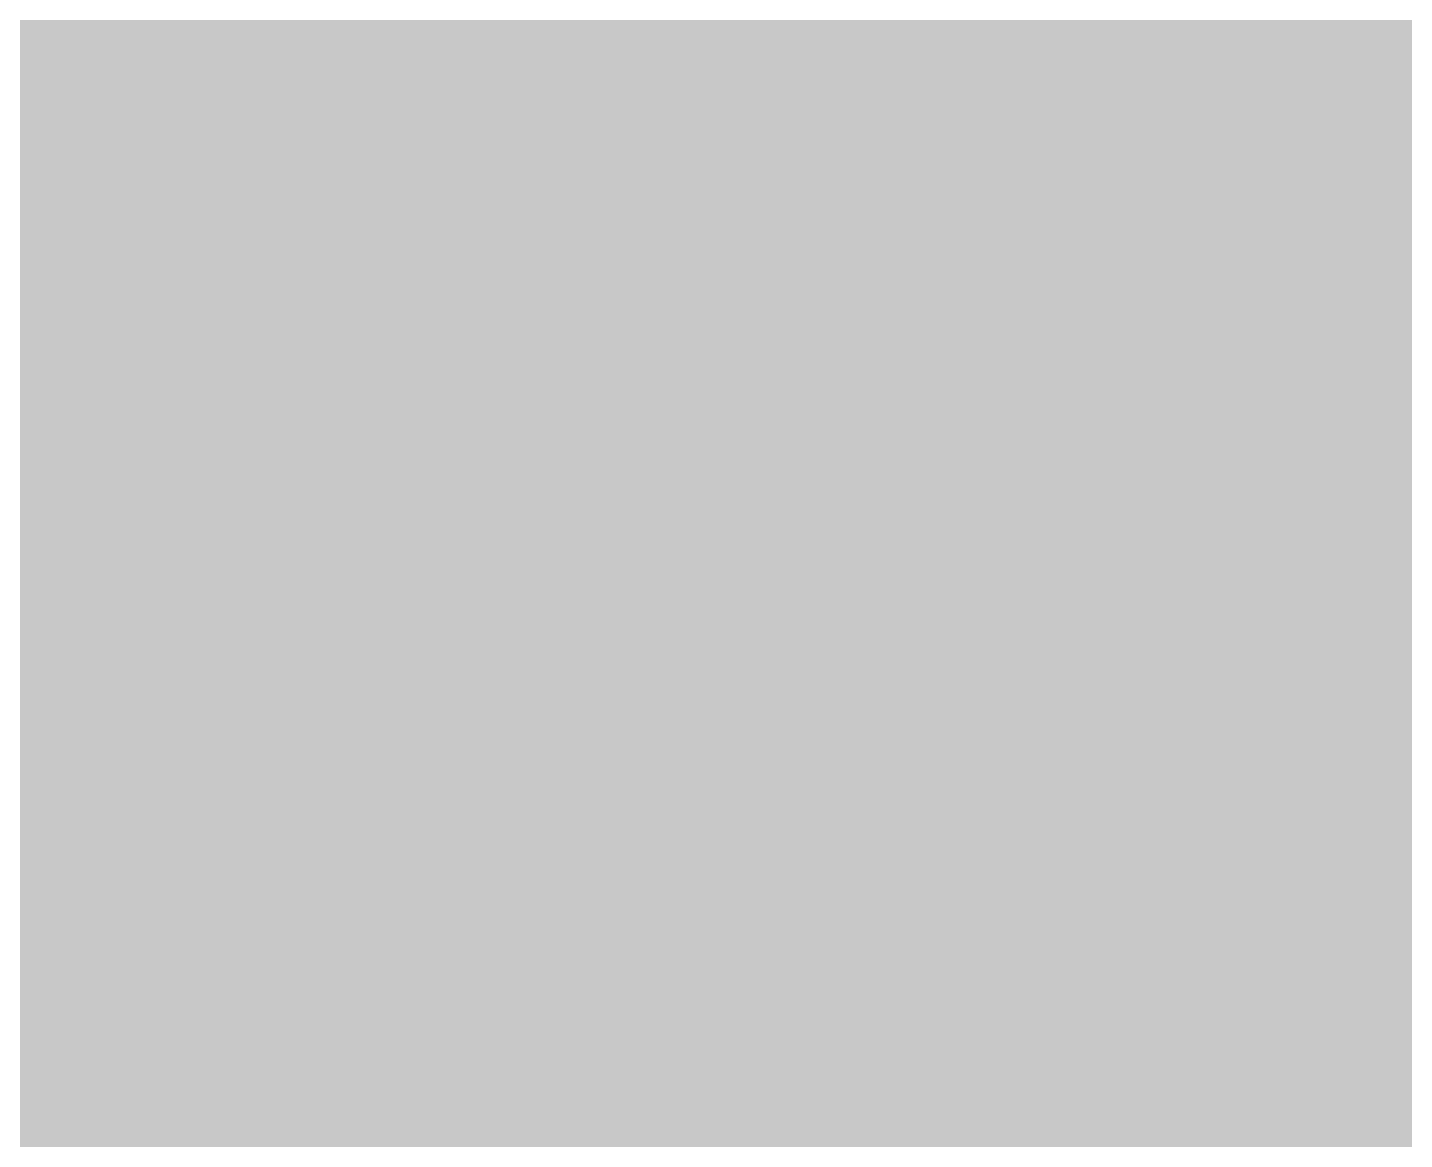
# Model space of a CAD drawing. Header units: metres. Extents: x 283055 to 288721, y 1996634 to 2005194.
# Drawn here: x 288198.73 to 288239.45, y 2000185.09 to 2000217.97 of the extents above; entities that cross this region are included whole.
import ezdxf

# ---------------------------------------------------------------- set-up
doc = ezdxf.new("R2010")
doc.units = ezdxf.units.M
for name, color, linetype in [('HAZARDS LINE', 1, 'Continuous'), ('MANGROOVES', 112, 'Continuous'), ('SURVEY PLOT BOUNDARY', 35, 'Continuous')]:
    doc.layers.add(name, color=color, linetype=linetype)

# ---------------------------------------------------------------- blocks, each defined once
blk = doc.blocks.new('1651')
at = {"layer": 'MANGROOVES'}
h = blk.add_hatch(dxfattribs=at)
h.set_pattern_fill('GRASS', color=256, scale=0.599491, angle=-0.5112)
h.set_pattern_definition([(89.4888, (268867.8, 1990676.661), (-10.670671, 10.862801), [2.855076, -18.679253]), (44.4888, (268867.8, 1990676.661), (-10.670671, 10.862801), [2.855076, -12.371994]), (134.4888, (268867.8, 1990676.661), (-10.862801, -10.670671), [2.855076, -12.371994])])
h.paths.add_polyline_path([(288320.506, 2001167.238), (288209.976, 2001419.864), (287949.389, 2001254.736), (287965.017, 2001214.625), (287964.982, 2001210.628), (287968.871, 2001198.602), (287976.542, 2001162.56), (287980.503, 2001158.528), (287988.103, 2001114.492), (287999.842, 2001086.407), (288019.18, 2001014.287), (288019.145, 2001010.29), (288038.591, 2000950.16), (288038.555, 2000946.163), (288046.369, 2000926.108), (288046.333, 2000922.111), (288057.929, 2000878.04), (288057.894, 2000874.043), (288061.89, 2000874.007), (288069.526, 2000833.968), (288089.007, 2000777.835), (288092.896, 2000765.809), (288096.821, 2000757.78), (288096.785, 2000753.783), (288104.564, 2000729.731), (288104.528, 2000725.734), (288116.231, 2000693.653), (288116.124, 2000681.663), (288120.013, 2000669.637), (288119.906, 2000657.646), (288123.903, 2000657.611), (288123.831, 2000649.617), (288127.649, 2000629.598), (288078.554, 2000502.128), (288094.004, 2000442.034), (288117.446, 2000381.868), (288141.03, 2000337.69), (288144.884, 2000321.667), (288152.662, 2000297.615), (288168.041, 2000229.527), (288183.811, 2000205.404), (288191.661, 2000189.345), (288203.364, 2000157.264), (288207.146, 2000133.248), (288214.96, 2000113.193), (288214.924, 2000109.196), (288222.81, 2000097.134), (288226.735, 2000089.105), (288234.62, 2000077.043), (288246.394, 2000052.956), (288250.319, 2000044.927), (288250.248, 2000036.933), (288258.133, 2000024.871), (288262.022, 2000012.845), (288265.876, 1999996.823), (288269.765, 1999984.796), (288273.69, 1999976.767), (288277.579, 1999964.741), (288285.429, 1999948.683), (288285.322, 1999936.692), (288289.211, 1999924.666), (288293.171, 1999920.634), (288301.092, 1999912.569), (288309.049, 1999908.501), (288312.974, 1999900.472), (288316.863, 1999888.446), (288324.748, 1999876.384), (288328.709, 1999872.352), (288332.705, 1999872.316), (288326.553, 1999182.871), (288369.369, 1999104.55), (288396.574, 1999027.788), (288383.472, 1998933.67), (288361.052, 1998846.156), (288323.076, 1998793.185), (288314.977, 1998781.266), (288306.914, 1998773.344), (288298.814, 1998761.425), (288294.782, 1998757.464), (288286.719, 1998749.541), (288286.683, 1998745.545), (288278.62, 1998737.622), (288266.56, 1998729.736), (288262.528, 1998725.775), (288262.457, 1998717.781), (288254.357, 1998705.862), (288246.294, 1998697.94), (288238.195, 1998686.021), (288222.067, 1998670.176), (288218.036, 1998666.215), (288205.976, 1998658.329), (288197.912, 1998650.406), (288193.88, 1998646.445), (288189.849, 1998642.484), (288319.279, 1998367.528), (288507.645, 1998536.877), (288658.401, 1998958.96), (288719.817, 1999381.84), (288703.524, 1999816.935), (288483.18, 2000611.769), (288421.274, 2000832.205), (288381.607, 2000962.265)])
at = {"layer": 'HAZARDS LINE', "lineweight": 18, "const_width": 2.997}
for points in [[(288332.955, 1999900.293), (288328.887, 1999892.336), (288277.793, 1999988.722), (288230.731, 2000089.069), (288207.467, 2000169.219), (288164.615, 2000293.511), (288098.214, 2000465.979)], [(288165.72, 2000417.412), (288165.685, 2000413.415), (288169.681, 2000413.379), (288169.36, 2000377.408), (288173.214, 2000361.385), (288180.742, 2000309.356), (288192.41, 2000273.278), (288200.188, 2000249.226), (288211.856, 2000213.148), (288227.483, 2000173.037), (288235.262, 2000148.985), (288235.191, 2000140.992), (288239.151, 2000136.959), (288239.044, 2000124.969), (288243.005, 2000120.937), (288242.969, 2000116.94), (288246.965, 2000116.904), (288254.743, 2000092.852), (288290.459, 2000064.554), (288318.218, 2000040.324), (288330.1, 2000028.226), (288333.971, 2000014.202)]]:
    blk.add_lwpolyline(points, dxfattribs=at)
at = {"layer": 'SURVEY PLOT BOUNDARY', "lineweight": 18, "const_width": 0.599}
for points in [[(288055.183, 2000570.288), (288137.177, 2000353.713), (288231.016, 2000121.044), (288266.304, 2000044.784), (288313.188, 1999924.453), (288332.557, 1999855.758), (288313.188, 1999924.453), (288333.369, 1999946.756), (288313.188, 1999924.453), (288266.304, 2000044.784), (288231.016, 2000121.044), (288137.177, 2000353.713), (288055.183, 2000570.288)], [(288169.824, 2000429.366), (288161.582, 2000401.46), (288181.277, 2000369.308), (288204.505, 2000285.161), (288227.983, 2000228.992), (288231.587, 2000184.992), (288282.752, 2000096.599), (288290.53, 2000072.547), (288333.703, 1999984.226), (288290.53, 2000072.547), (288282.752, 2000096.599), (288231.587, 2000184.992), (288227.983, 2000228.992), (288204.505, 2000285.161), (288181.277, 2000369.308), (288161.582, 2000401.46), (288169.824, 2000429.366)]]:
    blk.add_lwpolyline(points, dxfattribs=at)

msp = doc.modelspace()

# ---------------------------------------------------------------- block references
msp.add_blockref('1651', (0, 0))

doc.saveas('drawing.dxf')
